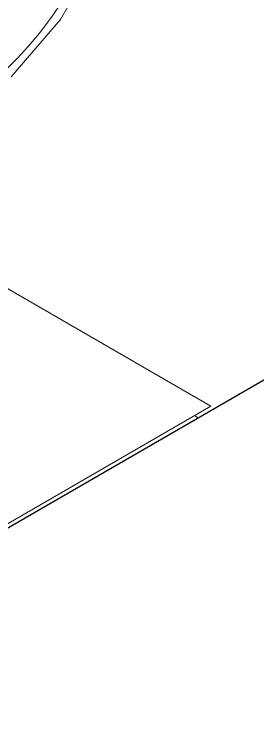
# Model space of a CAD drawing. Header units: millimetres. Extents: x 474.7 to 528.3, y 13.1 to 23.5.
# Drawn here: x 482.68375 to 482.69858, y 14.73645 to 14.78023 of the extents above; entities that cross this region are included whole.
import ezdxf

# ---------------------------------------------------------------- set-up
doc = ezdxf.new("R2010")
doc.units = ezdxf.units.MM
doc.header["$LTSCALE"] = 2.5
doc.layers.add('I-ARQ', color=8, linetype='Continuous')

msp = doc.modelspace()

# ---------------------------------------------------------------- linework, layer by layer
at = {"layer": 'I-ARQ', "extrusion": (0, 0.816497, 0.57735)}
msp.add_line((482.179623, 14.458149, 11.460403), (483.035222, 14.952129, 10.761809), dxfattribs=at)
at = {"layer": 'I-ARQ', "lineweight": 5}
for points, knots in [([(482.617705, 14.811354, 10.960895), (482.635199, 14.818617, 10.950624), (482.65913, 14.817765, 10.951829), (482.674945, 14.809316, 10.963777), (482.674945, 14.809316, 10.963777), (482.690761, 14.800869, 10.975724), (482.694089, 14.787159, 10.995112), (482.682905, 14.776526, 11.01015)], [0, 0, 0, 0, 0.5, 0.5, 0.5, 0.5, 1, 1, 1, 1]), ([(482.619452, 14.809951, 10.96288), (482.637355, 14.817383, 10.952369), (482.662141, 14.815636, 10.95484), (482.67642, 14.805935, 10.968559), (482.67642, 14.805935, 10.968559), (482.6907, 14.796234, 10.982278), (482.689688, 14.78183, 11.002649), (482.674096, 14.772828, 11.01538)], [0, 0, 0, 0, 0.5, 0.5, 0.5, 0.5, 1, 1, 1, 1]), ([(482.620268, 14.809813, 10.963075), (482.637964, 14.816967, 10.952958), (482.662195, 14.815125, 10.955563), (482.67608, 14.805571, 10.969074), (482.67608, 14.805571, 10.969074), (482.689966, 14.796016, 10.982586), (482.688901, 14.781919, 11.002523), (482.673625, 14.7731, 11.014995)], [0, 0, 0, 0, 0.5, 0.5, 0.5, 0.5, 1, 1, 1, 1]), ([(482.622022, 14.808366, 10.965121), (482.638419, 14.814994, 10.955748), (482.66087, 14.813288, 10.95816), (482.673737, 14.804435, 10.97068), (482.673737, 14.804435, 10.97068), (482.686603, 14.795583, 10.983199), (482.685615, 14.78252, 11.001672), (482.671462, 14.774349, 11.013229)], [0, 0, 0, 0, 0.5, 0.5, 0.5, 0.5, 1, 1, 1, 1]), ([(482.676659, 14.808869, 10.96441), (482.676659, 14.808869, 10.96441), (482.681054, 14.805895, 10.968616), (482.681054, 14.805895, 10.968616), (482.681054, 14.805895, 10.968616), (482.681054, 14.805895, 10.968616), (482.684654, 14.802584, 10.973298), (482.684654, 14.802584, 10.973298), (482.684654, 14.802584, 10.973298), (482.684654, 14.802584, 10.973298), (482.68738, 14.799007, 10.978357), (482.68738, 14.799007, 10.978357), (482.68738, 14.799007, 10.978357), (482.68738, 14.799007, 10.978357), (482.689174, 14.795239, 10.983686), (482.689174, 14.795239, 10.983686), (482.689174, 14.795239, 10.983686), (482.689174, 14.795239, 10.983686), (482.689996, 14.791363, 10.989167), (482.689996, 14.791363, 10.989167), (482.689996, 14.791363, 10.989167), (482.689996, 14.791363, 10.989167), (482.68983, 14.787461, 10.994686), (482.68983, 14.787461, 10.994686), (482.68983, 14.787461, 10.994686), (482.68983, 14.787461, 10.994686), (482.688679, 14.783617, 11.000122), (482.688679, 14.783617, 11.000122), (482.688679, 14.783617, 11.000122), (482.688679, 14.783617, 11.000122), (482.686568, 14.779912, 11.005361), (482.686568, 14.779912, 11.005361), (482.686568, 14.779912, 11.005361), (482.686568, 14.779912, 11.005361), (482.683543, 14.776427, 11.01029), (482.683543, 14.776427, 11.01029)], [0, 0, 0, 0, 0.111111, 0.111111, 0.111111, 0.111111, 0.222222, 0.222222, 0.222222, 0.222222, 0.333333, 0.333333, 0.333333, 0.333333, 0.444444, 0.444444, 0.444444, 0.444444, 0.555556, 0.555556, 0.555556, 0.555556, 0.666667, 0.666667, 0.666667, 0.666667, 0.777778, 0.777778, 0.777778, 0.777778, 0.888889, 0.888889, 0.888889, 0.888889, 1, 1, 1, 1]), ([(482.686955, 14.751057, 11.046168), (482.686956, 14.751058, 11.046167), (482.686955, 14.751058, 11.046168), (482.686955, 14.751058, 11.046168), (482.686955, 14.751058, 11.046168), (482.686955, 14.751058, 11.046168), (482.686955, 14.751058, 11.046168), (482.686955, 14.751058, 11.046168), (482.686955, 14.751058, 11.046168), (482.686955, 14.751058, 11.046168), (482.686955, 14.751058, 11.046168), (482.686955, 14.751058, 11.046168), (482.686955, 14.751058, 11.046168), (482.686955, 14.751058, 11.046168), (482.686955, 14.751058, 11.046168), (482.686955, 14.751058, 11.046168), (482.686955, 14.751058, 11.046168), (482.686955, 14.751058, 11.046168), (482.686955, 14.751058, 11.046168), (482.686955, 14.751058, 11.046168), (482.686955, 14.751058, 11.046168), (482.686955, 14.751058, 11.046168), (482.686955, 14.751058, 11.046168), (482.686955, 14.751058, 11.046168), (482.686955, 14.751058, 11.046168), (482.686955, 14.751058, 11.046168), (482.686955, 14.751057, 11.046168), (482.686955, 14.751057, 11.046168), (482.686955, 14.751057, 11.046168), (482.686955, 14.751057, 11.046168), (482.686955, 14.751057, 11.046168), (482.686955, 14.751057, 11.046168), (482.686955, 14.751057, 11.046168), (482.686955, 14.751057, 11.046168), (482.686955, 14.751057, 11.046168), (482.686955, 14.751057, 11.046168)], [0, 0, 0, 0, 0.111111, 0.111111, 0.111111, 0.111111, 0.222222, 0.222222, 0.222222, 0.222222, 0.333333, 0.333333, 0.333333, 0.333333, 0.444444, 0.444444, 0.444444, 0.444444, 0.555556, 0.555556, 0.555556, 0.555556, 0.666667, 0.666667, 0.666667, 0.666667, 0.777778, 0.777778, 0.777778, 0.777778, 0.888889, 0.888889, 0.888889, 0.888889, 1, 1, 1, 1])]:
    msp.add_open_spline(points, degree=3, knots=knots, dxfattribs=at)
for points in [[(482.671885, 14.770137, 11.019185), (482.671885, 14.770137, 11.019185), (482.695723, 14.756375, 11.038648), (482.695723, 14.756375, 11.038648)], [(482.695723, 14.756375, 11.038648), (482.695723, 14.756375, 11.038648), (482.66892, 14.7409, 11.060533), (482.66892, 14.7409, 11.060533)], [(482.694951, 14.755674, 11.039639), (482.694951, 14.755674, 11.039639), (482.681669, 14.748005, 11.050484), (482.681669, 14.748005, 11.050484)], [(482.694951, 14.755674, 11.039639), (482.694951, 14.755674, 11.039639), (482.69473, 14.755802, 11.039458), (482.69473, 14.755802, 11.039458)]]:
    msp.add_open_spline(points, degree=3, dxfattribs=at)

doc.saveas('drawing.dxf')
